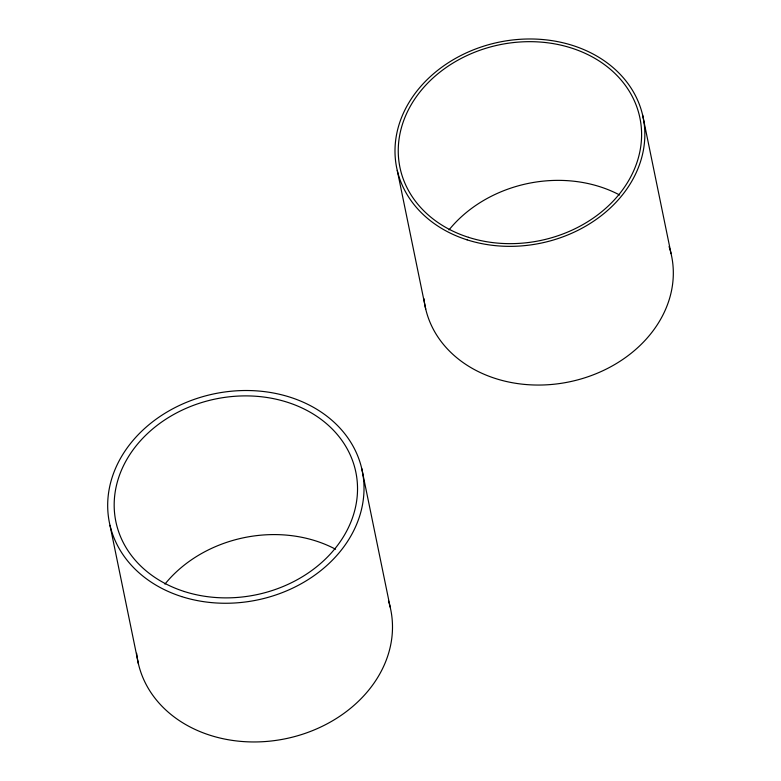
<?xml version="1.0" encoding="UTF-8"?>
<svg xmlns="http://www.w3.org/2000/svg" width="781" height="781" viewBox="0 0 781 781"><rect width="100%" height="100%" fill="white"/><g stroke="black" fill="none" stroke-linecap="round" stroke-linejoin="round"><path stroke-width="1.17" d="M642.587 114.924L671.064 253.62M397.256 170.404L425.723 309.1M361.71 468.424L390.178 607.12M109.994 525.34L138.462 664.045M388.46 600.901A129.05 105.318 -11.6 0 1 285.914 738.66A129.05 105.318 -11.6 0 1 136.636 653.307M164.928 584.129A122.51 99.988 -11.6 0 1 335.576 549.228M669.063 246.562A125.78 102.653 -11.6 0 1 570.071 381.704A125.78 102.653 -11.6 0 1 423.937 298.635M449.007 229.907A122.51 99.988 -11.6 0 1 619.645 195.006M181.651 596.586A129.05 105.318 -11.6 0 0 363.536 479.163A129.05 105.318 -11.6 0 0 162.37 414.906A129.05 105.318 -11.6 0 0 181.651 596.586M184.394 591.539A122.51 99.988 -11.6 0 0 357.073 480.061A122.51 99.988 -11.6 0 0 166.089 419.055A122.51 99.988 -11.6 0 0 184.394 591.539M467.087 239.845A125.78 102.653 -11.6 0 0 644.374 125.39A125.78 102.653 -11.6 0 0 448.294 62.763A125.78 102.653 -11.6 0 0 467.087 239.845M468.463 237.317A122.51 99.988 -11.6 0 0 641.142 125.839A122.51 99.988 -11.6 0 0 450.159 64.833A122.51 99.988 -11.6 0 0 468.463 237.317"/></g></svg>
